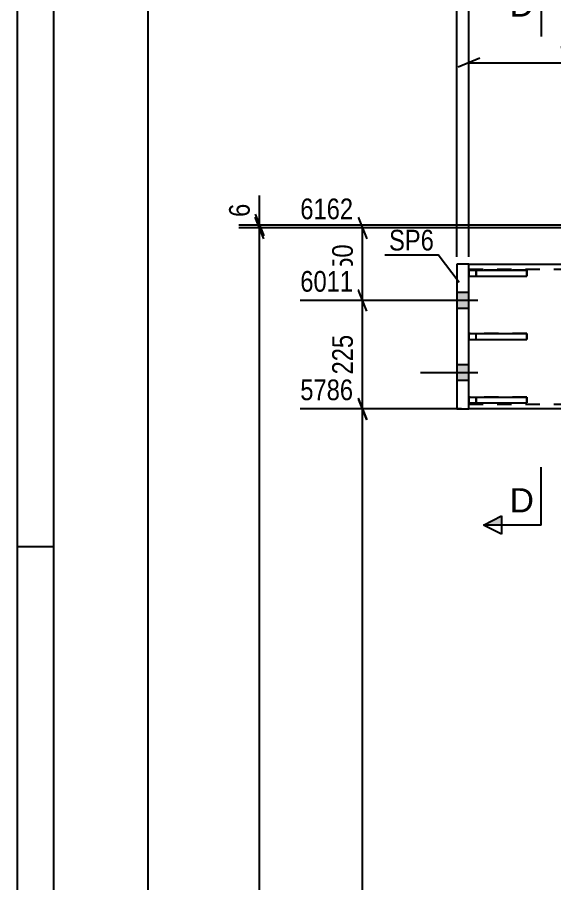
# Model space of a CAD drawing. Header units: millimetres. Extents: x 0 to 841, y 0 to 594.
# Drawn here: x 0 to 74.3, y 400.4 to 520.2 of the extents above; entities that cross this region are included whole.
import ezdxf

# ---------------------------------------------------------------- set-up
doc = ezdxf.new("R2010")
doc.units = ezdxf.units.MM
doc.linetypes.add('DXK_LINE_DOT2', pattern=[3.9198, 1.9599, -1.9599])
doc.styles.add('Arial', font='ARIAL.TTF', dxfattribs={"height": 0.2})
doc.styles.add('Arial Narrow', font='ARIALN.TTF', dxfattribs={"height": 0.2})

# ---------------------------------------------------------------- blocks, each defined once
blk = doc.blocks.new('Unknown-284933746-1132')
at = {"color": 5, "linetype": 'Continuous'}
for p, q in [((0, 594), (0, 0)), ((5, 589), (5, 5)), ((5, 447), (0, 447))]:
    blk.add_line(p, q, dxfattribs=at)
blk = doc.blocks.new('Part-284933746-2175 - 1979')
at = {"color": 2, "linetype": 'Continuous'}
for p, q in [((62.44, 476.47), (70.44, 476.47)), ((62.44, 476.47), (62.44, 475.67)), ((62.44, 475.67), (70.44, 475.67)), ((70.44, 476.47), (70.44, 475.67))]:
    blk.add_line(p, q, dxfattribs=at)
at = {"color": 7, "linetype": 'DXK_LINE_DOT2'}
blk.add_line((63.44, 475.67), (63.44, 476.47), dxfattribs=at)
blk = doc.blocks.new('Part-284933746-2152 - 1979')
at = {"color": 2, "linetype": 'Continuous'}
for p, q in [((62.44, 486.07), (94.32, 486.07)), ((105.1, 486.07), (127.44, 486.07)), ((127.44, 466.07), (62.44, 466.07))]:
    blk.add_line(p, q, dxfattribs=at)
at = {"color": 7, "linetype": 'DXK_LINE_DOT2'}
for p, q in [((62.44, 466.07), (62.44, 486.07)), ((62.44, 485.4), (127.44, 485.4)), ((94.32, 486.07), (105.1, 486.07)), ((127.44, 486.07), (127.44, 466.07)), ((62.44, 466.74), (127.44, 466.74))]:
    blk.add_line(p, q, dxfattribs=at)
blk = doc.blocks.new('Part-284933746-2050 - 1979')
at = {"color": 7, "linetype": 'DXK_LINE_DOT2'}
for p, q in [((70.44, 476.47), (62.44, 476.47)), ((62.44, 476.47), (62.44, 475.67)), ((62.44, 475.67), (70.44, 475.67)), ((63.44, 475.67), (63.44, 476.47)), ((70.44, 475.67), (70.44, 476.47))]:
    blk.add_line(p, q, dxfattribs=at)
blk = doc.blocks.new('Bolt-284933746-2072 - 1979')
at = {"linetype": 'Continuous'}
for points in [[(60.77, 482.17), (60.77, 479.97), (62.44, 479.97), (62.44, 482.17)], [(60.77, 482.17), (60.77, 479.97), (62.44, 479.97), (62.44, 482.17)], [(60.77, 472.17), (60.77, 469.97), (62.44, 469.97), (62.44, 472.17)], [(60.77, 472.17), (60.77, 469.97), (62.44, 469.97), (62.44, 472.17)]]:
    blk.add_hatch(color=1, dxfattribs=at).paths.add_polyline_path(points)
at = {"color": 1, "linetype": 'Continuous'}
for p, q in [((62.44, 482.17), (60.77, 482.17)), ((62.44, 482.17), (60.77, 482.17)), ((63.7, 481.07), (55.77, 481.07)), ((63.7, 481.07), (55.77, 481.07)), ((62.44, 479.97), (60.77, 479.97)), ((62.44, 479.97), (60.77, 479.97)), ((62.44, 472.17), (60.77, 472.17)), ((62.44, 472.17), (60.77, 472.17)), ((63.7, 471.07), (55.77, 471.07)), ((63.7, 471.07), (55.77, 471.07)), ((62.44, 469.97), (60.77, 469.97)), ((62.44, 469.97), (60.77, 469.97))]:
    blk.add_line(p, q, dxfattribs=at)
blk = doc.blocks.new('Part-284933746-2093 - 1979')
at = {"color": 2, "linetype": 'Continuous'}
for p, q in [((62.44, 485.24), (70.44, 485.24)), ((62.44, 485.24), (62.44, 484.44)), ((70.44, 485.24), (70.44, 484.44)), ((62.44, 484.44), (70.44, 484.44))]:
    blk.add_line(p, q, dxfattribs=at)
at = {"color": 7, "linetype": 'DXK_LINE_DOT2'}
blk.add_line((63.44, 484.44), (63.44, 485.24), dxfattribs=at)
blk = doc.blocks.new('Part-284933746-2094 - 1979')
at = {"color": 7, "linetype": 'DXK_LINE_DOT2'}
for p, q in [((70.44, 485.24), (62.44, 485.24)), ((62.44, 485.24), (62.44, 484.44)), ((63.44, 485.24), (63.44, 484.44)), ((70.44, 484.44), (70.44, 485.24)), ((62.44, 484.44), (70.44, 484.44))]:
    blk.add_line(p, q, dxfattribs=at)
blk = doc.blocks.new('Part-284933746-2201 - 1979')
at = {"color": 2, "linetype": 'Continuous'}
for p, q in [((60.77, 486.07), (60.77, 466.07)), ((62.44, 486.07), (60.77, 486.07)), ((62.44, 466.07), (62.44, 486.07)), ((60.77, 466.07), (62.44, 466.07))]:
    blk.add_line(p, q, dxfattribs=at)
blk = doc.blocks.new('Part-284933746-2259 - 1979')
at = {"color": 2, "linetype": 'Continuous'}
for p, q in [((62.44, 467.7), (70.44, 467.7)), ((62.44, 467.7), (62.44, 466.9)), ((70.44, 467.7), (70.44, 466.9)), ((62.44, 466.9), (70.44, 466.9))]:
    blk.add_line(p, q, dxfattribs=at)
at = {"color": 7, "linetype": 'DXK_LINE_DOT2'}
blk.add_line((63.44, 466.9), (63.44, 467.7), dxfattribs=at)
blk = doc.blocks.new('Part-284933746-2262 - 1979')
at = {"color": 7, "linetype": 'DXK_LINE_DOT2'}
for p, q in [((70.44, 467.7), (62.44, 467.7)), ((62.44, 467.7), (62.44, 466.9)), ((63.44, 467.7), (63.44, 466.9)), ((70.44, 466.9), (70.44, 467.7)), ((62.44, 466.9), (70.44, 466.9))]:
    blk.add_line(p, q, dxfattribs=at)
blk = doc.blocks.new('StraightDimension-284933746-2547 - 1979')
at = {"color": 7, "linetype": 'Continuous'}
for p, q in [((48.35, 464.57), (47.15, 467.57)), ((61.44, 466.07), (39.13, 466.07)), ((47.75, 276.74), (47.75, 466.07))]:
    blk.add_line(p, q, dxfattribs=at)
at = {"color": 0, "linetype": 'Continuous'}
blk.add_wipeout([(47.05, 466.67), (47.05, 470.87), (38.53, 470.87), (38.53, 466.67)], dxfattribs=at)
at = {"color": 3, "linetype": 'Continuous', "style": 'Arial Narrow'}
blk.add_text('5786', height=2.863, dxfattribs=at).set_placement((39.13, 467.27))
blk = doc.blocks.new('StraightDimension-284933746-2473 - 1979')
at = {"color": 7, "linetype": 'Continuous'}
for p, q in [((62.44, 487.07), (62.44, 516.79)), ((94.32, 482.78), (94.32, 516.79)), ((63.94, 514.54), (60.94, 513.34)), ((62.44, 513.94), (94.32, 513.94)), ((92.82, 513.34), (95.82, 514.54))]:
    blk.add_line(p, q, dxfattribs=at)
at = {"color": 0}
blk.add_wipeout([(82.31, 514.69), (82.31, 518.89), (74.44, 518.89), (74.44, 514.69)], dxfattribs=at)
at = {"color": 3, "style": 'Arial'}
blk.add_text('478', height=2.865, dxfattribs=at).set_placement((75.04, 515.29))
blk = doc.blocks.new('StraightDimension-284933746-2531 - 1979')
at = {"color": 7, "linetype": 'Continuous'}
for p, q in [((47.15, 492.59), (48.35, 489.59)), ((126.44, 491.09), (39.13, 491.09)), ((47.75, 481.07), (47.75, 491.09)), ((48.35, 479.57), (47.15, 482.57)), ((59.77, 481.07), (39.13, 481.07))]:
    blk.add_line(p, q, dxfattribs=at)
at = {"color": 0, "linetype": 'Continuous'}
blk.add_wipeout([(47.05, 491.69), (47.05, 495.89), (38.53, 495.89), (38.53, 491.69)], dxfattribs=at)
at = {"color": 0}
blk.add_wipeout([(47, 489.42), (42.8, 489.42), (42.8, 482.74), (47, 482.74)], dxfattribs=at)
at = {"color": 3, "linetype": 'Continuous', "style": 'Arial Narrow'}
blk.add_text('6162', height=2.863, dxfattribs=at).set_placement((39.13, 492.29))
at = {"color": 3, "style": 'Arial Narrow'}
blk.add_text('150', height=2.863, rotation=90.0002, dxfattribs=at).set_placement((46.4, 483.34))
blk = doc.blocks.new('StraightDimension-284933746-2368 - 1979')
at = {"color": 7, "linetype": 'Continuous'}
for p, q in [((60.77, 487.07), (60.77, 570.19)), ((62.44, 487.07), (62.44, 570.19)), ((59.27, 566.74), (62.27, 567.94)), ((63.94, 567.94), (60.94, 566.74)), ((60.77, 567.34), (54.86, 567.34)), ((60.77, 567.34), (54.86, 567.34)), ((60.77, 567.34), (62.44, 567.34))]:
    blk.add_line(p, q, dxfattribs=at)
at = {"color": 0}
blk.add_wipeout([(60.25, 568.09), (60.25, 572.29), (55.39, 572.29), (55.39, 568.09)], dxfattribs=at)
at = {"color": 3, "style": 'Arial Narrow'}
blk.add_text('25', height=2.863, dxfattribs=at).set_placement((55.99, 568.69))
blk = doc.blocks.new('StraightDimension-284933746-2360 - 1979')
at = {"color": 7, "linetype": 'Continuous'}
for p, q in [((62.44, 487.07), (62.44, 570.19)), ((127.44, 492.09), (127.44, 570.19)), ((63.94, 567.94), (60.94, 566.74)), ((125.94, 566.74), (128.94, 567.94)), ((62.44, 567.34), (127.44, 567.34))]:
    blk.add_line(p, q, dxfattribs=at)
at = {"color": 0}
blk.add_wipeout([(98.28, 568.09), (98.28, 572.29), (91.6, 572.29), (91.6, 568.09)], dxfattribs=at)
at = {"color": 3, "style": 'Arial Narrow'}
blk.add_text('975', height=2.863, dxfattribs=at).set_placement((92.2, 568.69))
blk = doc.blocks.new('StraightDimension-284933746-2540 - 1979')
at = {"color": 7, "linetype": 'Continuous'}
for p, q in [((48.35, 479.57), (47.15, 482.57)), ((59.77, 481.07), (39.13, 481.07)), ((47.75, 466.07), (47.75, 481.07)), ((47.15, 467.57), (48.35, 464.57)), ((61.44, 466.07), (39.13, 466.07))]:
    blk.add_line(p, q, dxfattribs=at)
at = {"color": 0}
blk.add_wipeout([(47, 476.91), (42.8, 476.91), (42.8, 470.23), (47, 470.23)], dxfattribs=at)
at = {"color": 3, "style": 'Arial Narrow'}
blk.add_text('225', height=2.863, rotation=90.0002, dxfattribs=at).set_placement((46.4, 470.83))
at = {"color": 0, "linetype": 'Continuous'}
blk.add_wipeout([(47.05, 481.67), (47.05, 485.87), (38.53, 485.87), (38.53, 481.67)], dxfattribs=at)
at = {"color": 3, "linetype": 'Continuous', "style": 'Arial Narrow'}
blk.add_text('6011', height=2.863, dxfattribs=at).set_placement((39.13, 482.27))
blk = doc.blocks.new('StraightDimension-284933746-2568 - 1979')
at = {"color": 7, "linetype": 'Continuous'}
for p, q in [((33.49, 491.49), (33.49, 495.57)), ((33.49, 491.49), (33.49, 495.57)), ((32.89, 492.99), (34.09, 489.99)), ((34.09, 489.59), (32.89, 492.59)), ((126.77, 491.49), (30.64, 491.49)), ((33.49, 491.09), (33.49, 491.49)), ((126.44, 491.09), (30.64, 491.09))]:
    blk.add_line(p, q, dxfattribs=at)
at = {"color": 0}
blk.add_wipeout([(32.74, 495.04), (28.54, 495.04), (28.54, 492.01), (32.74, 492.01)], dxfattribs=at)
at = {"color": 3, "style": 'Arial Narrow'}
blk.add_text('6', height=2.86, rotation=90.0002, dxfattribs=at).set_placement((32.14, 492.61))
blk = doc.blocks.new('StraightDimension-284933746-2578 - 1979')
at = {"color": 7, "linetype": 'Continuous'}
for p, q in [((34.09, 489.59), (32.89, 492.59)), ((126.44, 491.09), (30.64, 491.09)), ((33.49, 208.59), (33.49, 491.09))]:
    blk.add_line(p, q, dxfattribs=at)
blk = doc.blocks.new('StraightDimension-284933746-10534 - 1979')
at = {"color": 7, "linetype": 'Continuous'}
blk.add_line((18.07, 206.92), (18.07, 557.61), dxfattribs=at)
blk = doc.blocks.new('Mark-284933746-2197 - 1979')
at = {"color": 30, "linetype": 'Continuous'}
for p in [(50.8, 487.37), (61.1, 483.53)]:
    blk.add_line(p, (58.21, 487.37), dxfattribs=at)
at = {"color": 0}
blk.add_wipeout([(57.61, 487.97), (57.61, 490.97), (51.4, 490.97), (51.4, 487.97)], dxfattribs=at)
blk.add_wipeout([(57.61, 487.97), (57.61, 490.97), (51.4, 490.97), (51.4, 487.97)], dxfattribs=at)
at = {"color": 3, "style": 'Arial Narrow'}
blk.add_text('SP6', height=2.863, dxfattribs=at).set_placement((51.4, 487.97))
blk = doc.blocks.new('SectionMark-284933746-2657 - 1979')
at = {"linetype": 'Continuous'}
for points in [[(66.94, 525.56), (66.94, 524.31), (64.44, 525.56)], [(66.94, 451.26), (66.94, 450.01), (64.44, 450.01)]]:
    blk.add_hatch(color=6, dxfattribs=at).paths.add_polyline_path(points)
at = {"color": 6, "linetype": 'Continuous'}
for p, q in [((64.44, 525.56), (66.94, 526.81)), ((66.94, 524.31), (66.94, 526.81)), ((72.44, 525.56), (64.44, 525.56)), ((64.44, 525.56), (66.94, 524.31)), ((72.44, 525.56), (72.44, 517.56)), ((72.44, 450.01), (72.44, 458.01)), ((64.44, 450.01), (66.94, 451.26)), ((66.94, 451.26), (66.94, 448.76)), ((72.44, 450.01), (64.44, 450.01)), ((66.94, 448.76), (64.44, 450.01))]:
    blk.add_line(p, q, dxfattribs=at)
at = {"color": 0, "linetype": 'Continuous'}
for points in [[(71.44, 520.31), (71.44, 523.81), (68.07, 523.81), (68.07, 520.31)], [(71.44, 451.76), (71.44, 455.26), (68.07, 455.26), (68.07, 451.76)]]:
    blk.add_wipeout(points, dxfattribs=at)
at = {"color": 3, "linetype": 'Continuous', "style": 'Arial'}
for p in [(68.07, 520.31), (68.07, 451.76)]:
    blk.add_text('D', height=3.34, dxfattribs=at).set_placement(p)

msp = doc.modelspace()

# ---------------------------------------------------------------- block references
for name in ['Unknown-284933746-1132', 'Part-284933746-2201 - 1979', 'Part-284933746-2152 - 1979', 'Part-284933746-2093 - 1979', 'Part-284933746-2094 - 1979', 'Bolt-284933746-2072 - 1979', 'Part-284933746-2175 - 1979', 'Part-284933746-2050 - 1979', 'Part-284933746-2259 - 1979', 'Part-284933746-2262 - 1979']:
    msp.add_blockref(name, (0, 0))

# ---------------------------------------------------------------- next in the draw order: block references
for name in ['StraightDimension-284933746-2473 - 1979', 'StraightDimension-284933746-2547 - 1979']:
    msp.add_blockref(name, (0, 0))

# ---------------------------------------------------------------- next in the draw order: block references
msp.add_blockref('StraightDimension-284933746-2531 - 1979', (0, 0))

# ---------------------------------------------------------------- next in the draw order: block references
for name in ['StraightDimension-284933746-2368 - 1979', 'StraightDimension-284933746-2540 - 1979']:
    msp.add_blockref(name, (0, 0))

# ---------------------------------------------------------------- next in the draw order: block references
msp.add_blockref('StraightDimension-284933746-2360 - 1979', (0, 0))

# ---------------------------------------------------------------- next in the draw order: block references
msp.add_blockref('StraightDimension-284933746-2568 - 1979', (0, 0))

# ---------------------------------------------------------------- next in the draw order: block references
msp.add_blockref('StraightDimension-284933746-2578 - 1979', (0, 0))

# ---------------------------------------------------------------- next in the draw order: block references
msp.add_blockref('StraightDimension-284933746-10534 - 1979', (0, 0))

# ---------------------------------------------------------------- next in the draw order: block references
for name in ['SectionMark-284933746-2657 - 1979', 'Mark-284933746-2197 - 1979']:
    msp.add_blockref(name, (0, 0))

doc.saveas('drawing.dxf')
